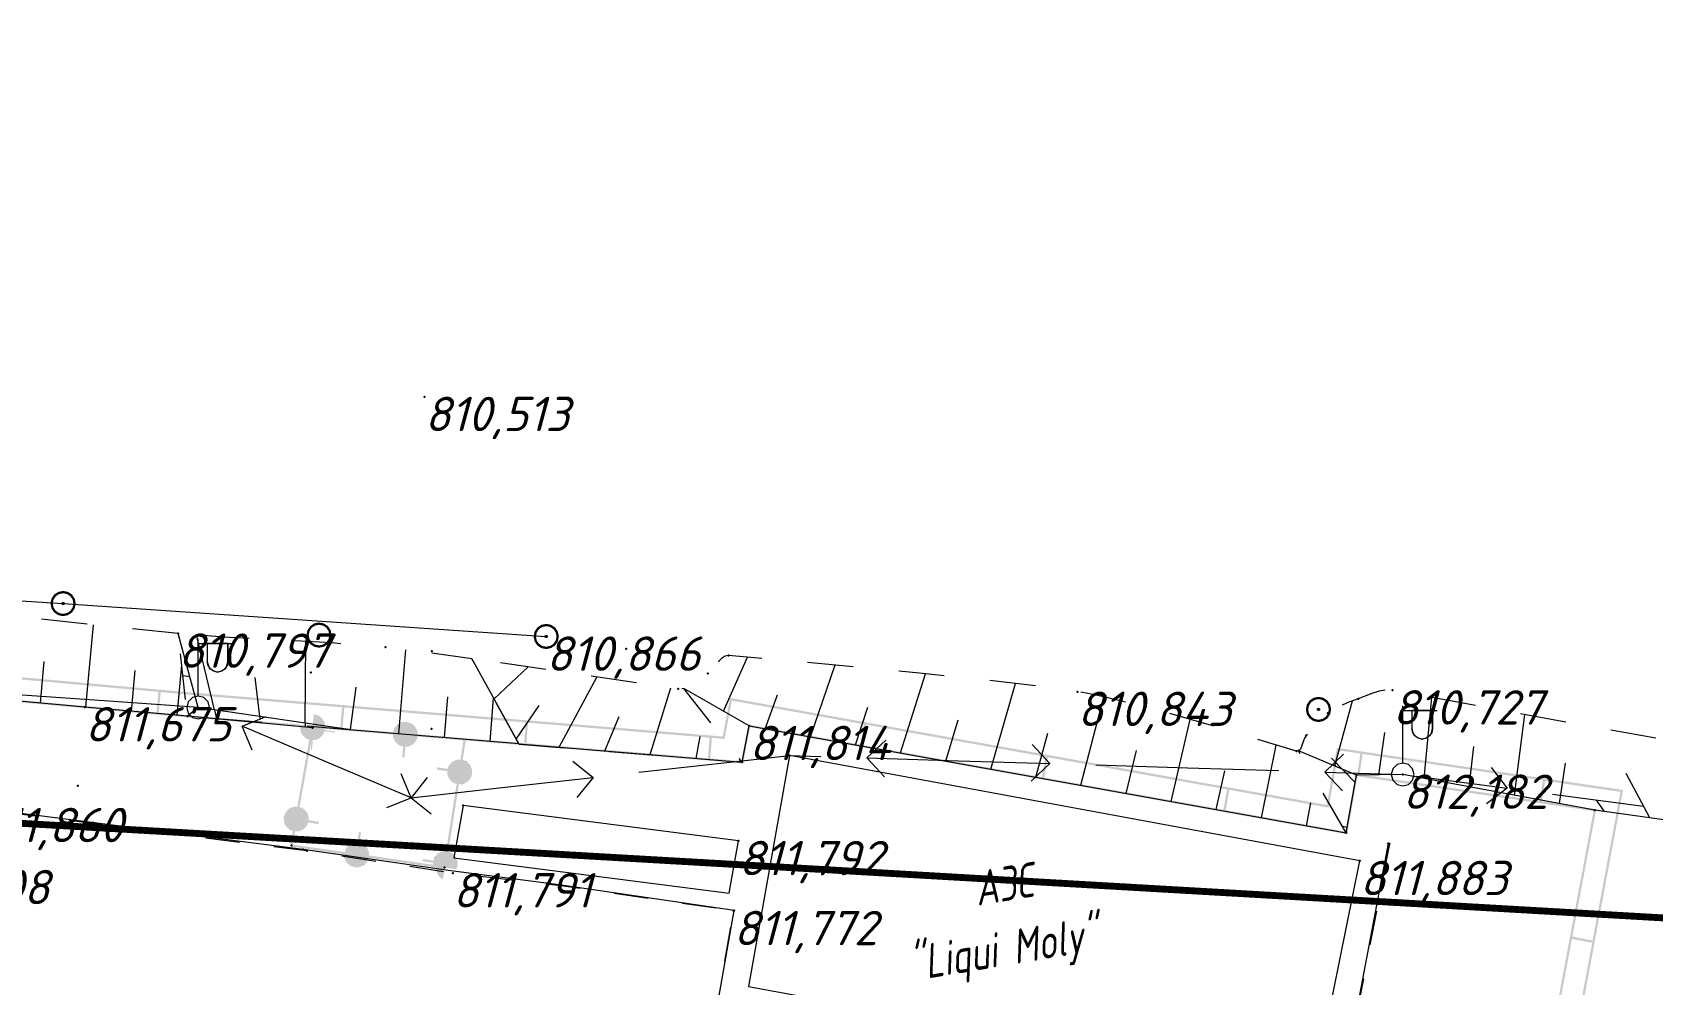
# Model space of a CAD drawing. Header units: metres. Extents: x 629572 to 645168, y 4785785 to 4790166.
# Drawn here: x 635541.3 to 635612, y 4788121.6 to 4788163.2 of the extents above; entities that cross this region are included whole.
import ezdxf

# ---------------------------------------------------------------- set-up
doc = ezdxf.new("R2010")
doc.units = ezdxf.units.M
for name, pattern in [('Сплошная', [0]), ('Сплошная_0_50', [0]), ('Штриховая 1.5-1.5', [3, 1.5, -1.5]), ('Штриховая 2', [4, 2, -2])]:
    doc.linetypes.add(name, pattern=pattern)
doc.layers.get('0').update_dxf_attribs({"linetype": 'CONTINUOUS'})
for name, color, linetype in [('Здания и строения', 7, 'CONTINUOUS'), ('красная линия', 7, 'CONTINUOUS'), ('Нурсултан', 7, 'CONTINUOUS'), ('Ограды каменные и жб (H более 1м) - по краю', 7, 'CONTINUOUS'), ('Ограды металлические (H более 1м) на металлических круглых столбах с шагом', 7, 'CONTINUOUS'), ('Проезжие части улиц и тротуаров (без бортового камня)', 7, 'CONTINUOUS'), ('Столбы железобетонные', 7, 'CONTINUOUS'), ('Тротуары и пешеходные дорожки (бордюр)', 7, 'CONTINUOUS'), ('Фонарь электр._ на мет.столб', 7, 'CONTINUOUS')]:
    doc.layers.add(name, color=color, linetype=linetype)
doc.layers.add('ЛЭП в.напряж.', color=10, linetype='SIL_KAB_VYSVOLT', lineweight=13)
doc.layers.add('ЛЭП н.напряж. подзем.', color=10, linetype='SIL_KAB_NIZVOLT', lineweight=13)
doc.styles.add('ISOCPEUR', font='isocpeui.ttf')
doc.styles.get("Standard").update_dxf_attribs({"font": 'isocpeui.ttf'})
doc.linetypes.add('SIL_KAB_NIZVOLT', pattern='A,1,["<",Standard,S=1.6,R=0,X=-1,Y=-0.8],6,0,1,[">",Standard,S=1.6,R=0,X=-0.8,Y=-0.8],-2,8,-2', length=20)
doc.linetypes.add('SIL_KAB_VYSVOLT', pattern='A,1.5,["<<",Standard,S=1.6,R=0,X=-1.5,Y=-0.8],5,0,1.5,[">>",Standard,S=1.6,R=0,X=-2.14,Y=-0.8],-2,8,-2', length=20)

# ---------------------------------------------------------------- blocks, each defined once
blk = doc.blocks.new('34 - 110.1.1 фонарь на  метал.столб')
at = {"color": 7, "linetype": 'Continuous', "lineweight": 0, "flags": 128}
for points in [[(0, 0.5), (0, 3)], [(0, 2.8), (1.5, 2.8)], [(0.4, 2.8), (0.4, 2)], [(1.3, 2.8), (1.3, 2)], [(1.3, 2), (1.266, 1.828), (1.168, 1.682), (1.022, 1.584), (0.85, 1.55), (0.678, 1.584), (0.532, 1.682), (0.434, 1.828), (0.4, 2)]]:
    blk.add_lwpolyline(points, dxfattribs=at)
at = {"color": 7, "linetype": 'Continuous', "lineweight": 0, "true_color": 0xffffff, "flags": 128}
blk.add_lwpolyline([(1.3, 2.8), (0.4, 2.8), (0.4, 2), (0.46, 1.775), (0.625, 1.61), (0.85, 1.55), (1.075, 1.61), (1.24, 1.775), (1.3, 2), (1.3, 2.8)], close=True, dxfattribs=at)
at = {"color": 7, "linetype": 'Continuous', "lineweight": 0, "flags": 128}
blk.add_lwpolyline([(0, 0.5), (-0.25, 0.433), (-0.433, 0.25), (-0.5, 0), (-0.433, -0.25), (-0.25, -0.433), (0, -0.5), (0.25, -0.433), (0.433, -0.25), (0.5, 0), (0.433, 0.25), (0.25, 0.433), (0, 0.5)], close=True, dxfattribs=at)
at = {"color": 7, "style": 'ISOCPEUR', "flags": 1}
for tag in ['X', 'Отметка', 'Имя объекта CREDO-III', 'Код объекта CREDO-III', 'Y']:
    blk.add_attdef(tag, (0, 0), '', height=2.5, dxfattribs=at)
blk = doc.blocks.new('26 - 108.1.1 опоры  жб d-1.0')
blk.add_hatch(color=7).paths.add_polyline_path([(0, 0.05), (-0.05, 0), (0, -0.05), (0.05, 0)])
at = {"color": 7, "linetype": 'Continuous', "lineweight": 0, "const_width": 0.1, "flags": 128}
blk.add_lwpolyline([(0, 0.5), (0.191, 0.462), (0.354, 0.354), (0.462, 0.191), (0.5, 0), (0.462, -0.191), (0.354, -0.354), (0.191, -0.462), (0, -0.5), (-0.191, -0.462), (-0.354, -0.354), (-0.462, -0.191), (-0.5, 0), (-0.462, 0.191), (-0.354, 0.354), (-0.191, 0.462), (0, 0.5)], close=True, dxfattribs=at)
at = {"color": 7, "linetype": 'Continuous', "lineweight": 0, "true_color": 0xffffff, "flags": 128}
blk.add_lwpolyline([(0, 0.5), (-0.25, 0.433), (-0.433, 0.25), (-0.5, 0), (-0.433, -0.25), (-0.25, -0.433), (0, -0.5), (0.25, -0.433), (0.433, -0.25), (0.5, 0), (0.433, 0.25), (0.25, 0.433), (0, 0.5)], close=True, dxfattribs=at)
at = {"color": 7, "linetype": 'Continuous', "lineweight": 0, "flags": 128}
for points in [[(0, 0.05), (-0.05, 0), (0, -0.05), (0.05, 0), (0, 0.05)], [(0, 0.05), (0.043, 0.025), (0.043, -0.025), (0, -0.05), (-0.043, -0.025), (-0.043, 0.025), (0, 0.05)]]:
    blk.add_lwpolyline(points, close=True, dxfattribs=at)
at = {"color": 7, "style": 'ISOCPEUR', "flags": 1}
for tag in ['X', 'Высота', 'Отметка(высота) верхнего провода', 'Отметка(высота) нижнего провода', 'Отметка', 'Имя объекта CREDO-III', 'Код объекта CREDO-III', 'Номер', 'Y']:
    blk.add_attdef(tag, (0, 0), '', height=2.5, dxfattribs=at)

msp = doc.modelspace()

# ---------------------------------------------------------------- hatches: boundary and pattern name
at = {"layer": 'Ограды каменные и жб (H более 1м) - по краю'}
for points in [[(635540.852, 4788133.89), (635543.697, 4788133.634), (635546.713, 4788133.362), (635546.763, 4788133.358), (635546.768, 4788133.408), (635546.718, 4788133.412), (635546.768, 4788133.408), (635546.857, 4788134.404), (635546.862, 4788134.454), (635546.812, 4788134.458), (635543.795, 4788134.729), (635540.951, 4788134.985), (635538.844, 4788135.175), (635538.835, 4788135.075), (635540.942, 4788134.886), (635543.786, 4788134.63), (635546.753, 4788134.363), (635546.672, 4788133.466), (635543.705, 4788133.733), (635540.861, 4788133.989), (635538.754, 4788134.179), (635538.745, 4788134.079)], [(635548.879, 4788133.274), (635548.025, 4788133.345), (635548.025, 4788133.343), (635548.025, 4788133.345), (635548.025, 4788133.345), (635546.772, 4788133.458), (635546.763, 4788133.358), (635548.017, 4788133.245), (635548.017, 4788133.245), (635548.017, 4788133.245), (635548.871, 4788133.174), (635551.717, 4788132.939), (635554.735, 4788132.689), (635554.785, 4788132.685), (635554.789, 4788132.735), (635554.74, 4788132.739), (635554.789, 4788132.735), (635554.872, 4788133.731), (635554.822, 4788133.735), (635554.872, 4788133.731), (635554.876, 4788133.781), (635554.826, 4788133.785), (635551.808, 4788134.035), (635548.961, 4788134.271), (635548.111, 4788134.341), (635548.108, 4788134.301), (635548.108, 4788134.301), (635548.103, 4788134.241), (635548.953, 4788134.171), (635551.799, 4788133.935), (635554.768, 4788133.69), (635554.694, 4788132.793), (635551.725, 4788133.038)], [(635548.108, 4788134.301), (635548.111, 4788134.341), (635548.111, 4788134.341), (635546.862, 4788134.454), (635546.853, 4788134.354), (635548.103, 4788134.241)], [(635556.893, 4788132.51), (635559.739, 4788132.275), (635562.758, 4788132.025), (635562.808, 4788132.02), (635562.812, 4788132.07), (635562.894, 4788133.067), (635562.845, 4788133.071), (635562.894, 4788133.067), (635562.899, 4788133.117), (635562.849, 4788133.121), (635559.83, 4788133.371), (635556.984, 4788133.606), (635554.876, 4788133.781), (635554.868, 4788133.681), (635556.976, 4788133.507), (635559.822, 4788133.271), (635562.791, 4788133.025), (635562.716, 4788132.128), (635559.748, 4788132.374), (635556.901, 4788132.61), (635554.794, 4788132.784), (635554.785, 4788132.685)], [(635574.465, 4788132.587), (635572.55, 4788132.93), (635572.501, 4788132.939), (635572.492, 4788132.89), (635572.32, 4788131.996), (635572.194, 4788131.344), (635570.839, 4788131.456), (635570.83, 4788131.356), (635572.231, 4788131.24), (635572.276, 4788131.236), (635572.284, 4788131.281), (635572.418, 4788131.978), (635572.581, 4788132.823), (635574.447, 4788132.488), (635577.429, 4788131.953), (635577.478, 4788131.945), (635577.487, 4788131.994), (635577.663, 4788132.978), (635577.672, 4788133.027), (635577.623, 4788133.036), (635574.641, 4788133.571), (635572.726, 4788133.915), (635571.706, 4788134.098), (635571.51, 4788133.079), (635571.382, 4788132.414), (635570.921, 4788132.452), (635570.913, 4788132.353), (635571.463, 4788132.307), (635571.443, 4788132.334), (635571.438, 4788132.34), (635571.449, 4788132.326), (635571.459, 4788132.313), (635571.463, 4788132.307), (635571.608, 4788133.06), (635571.785, 4788133.982), (635572.709, 4788133.816), (635574.624, 4788133.473), (635577.556, 4788132.946), (635577.397, 4788132.061)], [(635564.916, 4788131.846), (635567.762, 4788131.61), (635570.781, 4788131.36), (635570.83, 4788131.356), (635570.835, 4788131.406), (635570.917, 4788132.403), (635570.921, 4788132.452), (635570.871, 4788132.457), (635570.867, 4788132.407), (635570.871, 4788132.457), (635567.853, 4788132.706), (635565.006, 4788132.942), (635562.899, 4788133.117), (635562.89, 4788133.017), (635564.998, 4788132.842), (635567.844, 4788132.607), (635570.813, 4788132.361), (635570.739, 4788131.464), (635567.77, 4788131.71), (635564.924, 4788131.946), (635562.816, 4788132.12), (635562.808, 4788132.02)], [(635579.56, 4788131.571), (635582.371, 4788131.067), (635585.352, 4788130.532), (635585.401, 4788130.523), (635585.41, 4788130.572), (635585.587, 4788131.557), (635585.596, 4788131.606), (635585.546, 4788131.615), (635582.565, 4788132.149), (635579.754, 4788132.654), (635577.672, 4788133.027), (635577.654, 4788132.929), (635579.736, 4788132.555), (635582.547, 4788132.051), (635585.479, 4788131.525), (635585.32, 4788130.639), (635582.388, 4788131.165), (635579.577, 4788131.669), (635577.495, 4788132.043), (635577.478, 4788131.945)], [(635587.483, 4788130.15), (635590.294, 4788129.645), (635593.276, 4788129.11), (635593.325, 4788129.101), (635593.334, 4788129.151), (635593.51, 4788130.135), (635593.519, 4788130.184), (635593.47, 4788130.193), (635590.488, 4788130.728), (635587.677, 4788131.232), (635585.596, 4788131.606), (635585.578, 4788131.507), (635587.66, 4788131.134), (635590.471, 4788130.629), (635593.403, 4788130.103), (635593.244, 4788129.218), (635590.312, 4788129.744), (635587.501, 4788130.248), (635585.419, 4788130.621), (635585.401, 4788130.523)], [(635599.089, 4788130.779), (635599.062, 4788130.782), (635599.014, 4788130.79), (635599.006, 4788130.742), (635598.565, 4788128.263), (635598.235, 4788128.322), (635595.424, 4788128.826), (635593.342, 4788129.2), (635593.325, 4788129.101), (635595.407, 4788128.728), (635598.218, 4788128.224), (635598.596, 4788128.156), (635598.645, 4788128.147), (635598.654, 4788128.196), (635599.096, 4788130.676), (635599.124, 4788130.672), (635599.173, 4788130.665), (635599.18, 4788130.715), (635599.326, 4788131.704), (635599.277, 4788131.711), (635599.326, 4788131.704), (635599.333, 4788131.753), (635599.284, 4788131.761), (635599.208, 4788131.772), (635598.2, 4788131.92), (635598.021, 4788130.917), (635597.756, 4788129.424), (635595.601, 4788129.811), (635593.519, 4788130.184), (635593.501, 4788130.086), (635595.583, 4788129.712), (635597.836, 4788129.308), (635597.818, 4788129.335), (635597.83, 4788129.317), (635597.836, 4788129.308), (635598.12, 4788130.899), (635598.281, 4788131.807), (635599.193, 4788131.673), (635599.22, 4788131.669)], [(635601.266, 4788130.357), (635604.091, 4788129.94), (635607.088, 4788129.499), (635607.137, 4788129.491), (635607.144, 4788129.541), (635607.29, 4788130.53), (635607.297, 4788130.58), (635607.248, 4788130.587), (635607.241, 4788130.538), (635607.248, 4788130.587), (635604.251, 4788131.029), (635601.426, 4788131.445), (635599.333, 4788131.753), (635599.319, 4788131.654), (635601.411, 4788131.346), (635604.237, 4788130.93), (635607.184, 4788130.495), (635607.053, 4788129.605), (635604.106, 4788130.039), (635601.28, 4788130.456), (635599.188, 4788130.764), (635599.173, 4788130.665)], [(635609.022, 4788126.603), (635609.507, 4788129.191), (635609.517, 4788129.242), (635609.465, 4788129.249), (635609.244, 4788129.282), (635607.152, 4788129.59), (635607.137, 4788129.491), (635609.23, 4788129.183), (635609.399, 4788129.158), (635609.407, 4788129.163), (635609.408, 4788129.164), (635609.399, 4788129.158), (635608.924, 4788126.622), (635608.366, 4788123.645), (635608.416, 4788123.635), (635608.366, 4788123.645), (635608.357, 4788123.595), (635608.406, 4788123.586), (635609.389, 4788123.402), (635609.438, 4788123.393), (635609.448, 4788123.442), (635610.005, 4788126.419), (635610.49, 4788129.007), (635610.691, 4788130.08), (635609.611, 4788130.239), (635609.39, 4788130.271), (635607.297, 4788130.58), (635607.283, 4788130.481), (635609.375, 4788130.172), (635609.596, 4788130.14), (635610.574, 4788129.996), (635610.392, 4788129.025), (635609.907, 4788126.438), (635609.358, 4788123.51), (635608.474, 4788123.675)], [(635608.02, 4788119.099), (635607.631, 4788119.177), (635608.066, 4788121.498), (635608.455, 4788123.577), (635608.357, 4788123.595), (635607.968, 4788121.517), (635607.524, 4788119.147), (635607.515, 4788119.099), (635607.563, 4788119.089), (635608, 4788119.001), (635610.969, 4788118.405), (635610.979, 4788118.454), (635611.028, 4788118.444), (635611.225, 4788119.424), (635611.235, 4788119.473), (635611.186, 4788119.483), (635608.796, 4788119.963), (635609.049, 4788121.314), (635609.438, 4788123.393), (635609.34, 4788123.411), (635608.951, 4788121.332), (635608.679, 4788119.885), (635608.737, 4788119.924), (635608.742, 4788119.927), (635608.699, 4788119.898), (635608.679, 4788119.885), (635611.117, 4788119.395), (635610.94, 4788118.512)]]:
    msp.add_hatch(color=7, dxfattribs=at).paths.add_polyline_path(points)
at = {"layer": 'Ограды металлические (H более 1м) на металлических круглых столбах с шагом'}
for points in [[(635553.338, 4788132.275), (635552.817, 4788129.363), (635552.916, 4788129.345), (635553.437, 4788132.258), (635553.591, 4788132.261), (635553.601, 4788132.261), (635553.61, 4788132.265), (635553.59, 4788132.311), (635553.61, 4788132.265), (635553.789, 4788132.343), (635553.769, 4788132.389), (635553.782, 4788132.358), (635553.789, 4788132.343), (635553.798, 4788132.347), (635553.805, 4788132.354), (635553.94, 4788132.495), (635553.951, 4788132.511), (635554.007, 4788132.654), (635554.459, 4788132.574), (635554.467, 4788132.623), (635554.221, 4788132.667), (635554.025, 4788132.702), (635554.024, 4788132.702), (635553.985, 4788132.709), (635553.985, 4788132.709), (635553.975, 4788132.711), (635553.965, 4788132.713), (635553.93, 4788132.719), (635553.925, 4788132.72), (635553.016, 4788132.883), (635552.991, 4788132.887), (635552.942, 4788132.896), (635552.941, 4788132.896), (635552.941, 4788132.886), (635552.944, 4788132.711), (635552.945, 4788132.691), (635552.945, 4788132.681), (635552.949, 4788132.672), (635552.978, 4788132.685), (635552.995, 4788132.692), (635552.949, 4788132.672), (635553, 4788132.555), (635553.027, 4788132.493), (635553.073, 4788132.513), (635553.027, 4788132.493), (635553.038, 4788132.477), (635553.049, 4788132.489), (635553.073, 4788132.513), (635553.038, 4788132.477), (635553.071, 4788132.446), (635553.179, 4788132.342), (635553.195, 4788132.331), (635553.198, 4788132.338), (635553.213, 4788132.378), (635553.195, 4788132.331)], [(635553.445, 4788132.342), (635553.427, 4788132.123), (635553.404, 4788131.846), (635553.46, 4788131.841), (635553.497, 4788132.299), (635553.631, 4788132.314), (635553.65, 4788132.316), (635553.66, 4788132.317), (635553.669, 4788132.322), (635553.781, 4788132.384), (635553.84, 4788132.417), (635553.848, 4788132.421), (635553.855, 4788132.429), (635553.883, 4788132.465), (635553.976, 4788132.582), (635553.937, 4788132.613), (635553.976, 4788132.582), (635553.985, 4788132.599), (635554.039, 4788132.787), (635554.001, 4788132.798), (635554, 4788132.798), (635554.039, 4788132.787), (635554.041, 4788132.796), (635554.04, 4788132.806), (635554, 4788132.802), (635554.04, 4788132.806), (635554.018, 4788133), (635554.017, 4788133.01), (635554.012, 4788133.019), (635553.917, 4788133.189), (635553.913, 4788133.198), (635553.905, 4788133.204), (635553.85, 4788133.215), (635553.816, 4788133.222), (635553.905, 4788133.204), (635553.752, 4788133.326), (635553.721, 4788133.287), (635553.732, 4788133.3), (635553.752, 4788133.326), (635553.744, 4788133.332), (635553.735, 4788133.335), (635553.715, 4788133.331), (635553.67, 4788133.322), (635553.735, 4788133.335), (635553.547, 4788133.388), (635553.536, 4788133.35), (635553.547, 4788133.388), (635553.538, 4788133.391), (635553.532, 4788133.39), (635553.532, 4788133.39), (635553.53, 4788133.369), (635553.532, 4788133.35), (635553.53, 4788133.369), (635553.529, 4788133.35), (635553.529, 4788133.35), (635553.528, 4788133.339), (635553.525, 4788133.309), (635553.524, 4788133.293), (635553.524, 4788133.291), (635553.45, 4788132.396), (635553.449, 4788132.389), (635553.446, 4788132.348), (635553.446, 4788132.347), (635553.446, 4788132.347)], [(635556.994, 4788132.602), (635554.045, 4788132.846), (635554.037, 4788132.747), (635556.986, 4788132.502), (635557.004, 4788132.349), (635557.005, 4788132.34), (635557.009, 4788132.331), (635557.104, 4788132.16), (635557.148, 4788132.185), (635557.119, 4788132.168), (635557.104, 4788132.16), (635557.117, 4788132.145), (635557.269, 4788132.024), (635557.287, 4788132.015), (635557.435, 4788131.973), (635557.397, 4788131.515), (635557.497, 4788131.507), (635557.535, 4788131.964), (635557.668, 4788131.98), (635557.688, 4788131.982), (635557.698, 4788131.983), (635557.706, 4788131.988), (635557.691, 4788132.016), (635557.682, 4788132.032), (635557.706, 4788131.988), (635557.818, 4788132.05), (635557.877, 4788132.082), (635557.886, 4788132.087), (635557.892, 4788132.095), (635557.92, 4788132.13), (635558.013, 4788132.248), (635557.974, 4788132.279), (635558.013, 4788132.248), (635558.022, 4788132.265), (635558.015, 4788132.267), (635557.984, 4788132.276), (635558.022, 4788132.265), (635558.076, 4788132.453), (635558.039, 4788132.463), (635558.037, 4788132.464), (635558.076, 4788132.453), (635558.079, 4788132.462), (635558.077, 4788132.472), (635558.055, 4788132.666), (635558.054, 4788132.676), (635558.049, 4788132.685), (635557.955, 4788132.855), (635557.911, 4788132.831), (635557.94, 4788132.847), (635557.955, 4788132.855), (635557.942, 4788132.87), (635557.887, 4788132.881), (635557.854, 4788132.888), (635557.942, 4788132.87), (635557.789, 4788132.991), (635557.758, 4788132.952), (635557.769, 4788132.966), (635557.789, 4788132.991), (635557.782, 4788132.998), (635557.772, 4788133), (635557.752, 4788132.996), (635557.696, 4788132.985), (635557.772, 4788133), (635557.584, 4788133.054), (635557.575, 4788133.057), (635557.565, 4788133.056), (635557.391, 4788133.036), (635557.371, 4788133.034), (635557.377, 4788132.984), (635557.371, 4788133.034), (635557.361, 4788133.032), (635557.353, 4788133.028), (635557.24, 4788132.965), (635557.182, 4788132.933), (635557.167, 4788132.92), (635557.18, 4788132.91), (635557.206, 4788132.889), (635557.167, 4788132.92), (635557.139, 4788132.885), (635557.046, 4788132.768), (635557.085, 4788132.736), (635557.046, 4788132.768), (635557.039, 4788132.76), (635557.037, 4788132.75), (635557.044, 4788132.748), (635557.074, 4788132.739), (635557.037, 4788132.75)], [(635558.083, 4788132.512), (635558.074, 4788132.412), (635560.07, 4788132.247), (635559.938, 4788131.409), (635559.784, 4788131.403), (635559.786, 4788131.373), (635559.785, 4788131.395), (635559.784, 4788131.403), (635559.765, 4788131.398), (635559.786, 4788131.353), (635559.765, 4788131.398), (635559.588, 4788131.316), (635559.579, 4788131.312), (635559.573, 4788131.305), (635559.609, 4788131.271), (635559.573, 4788131.305), (635559.558, 4788131.251), (635559.548, 4788131.218), (635559.573, 4788131.305), (635559.44, 4788131.161), (635559.433, 4788131.154), (635559.43, 4788131.145), (635559.477, 4788131.127), (635559.43, 4788131.145), (635559.432, 4788131.124), (635559.442, 4788131.043), (635559.43, 4788131.145), (635559.377, 4788131), (635558.924, 4788131.071), (635558.908, 4788130.972), (635559.361, 4788130.901), (635559.367, 4788130.767), (635559.368, 4788130.747), (635559.418, 4788130.749), (635559.368, 4788130.747), (635559.368, 4788130.737), (635559.372, 4788130.728), (635559.426, 4788130.612), (635559.454, 4788130.551), (635559.465, 4788130.535), (635559.477, 4788130.548), (635559.499, 4788130.572), (635559.465, 4788130.535), (635559.499, 4788130.505), (635559.609, 4788130.403), (635559.625, 4788130.393), (635559.628, 4788130.4), (635559.638, 4788130.428), (635559.625, 4788130.393), (635559.809, 4788130.326), (635559.822, 4788130.362), (635559.822, 4788130.363), (635559.809, 4788130.326), (635559.818, 4788130.322), (635559.828, 4788130.323), (635559.826, 4788130.363), (635559.828, 4788130.323), (635559.915, 4788130.372), (635559.881, 4788130.353), (635559.828, 4788130.323), (635560.023, 4788130.33), (635560.021, 4788130.38), (635560.042, 4788130.335), (635560.085, 4788130.39), (635560.042, 4788130.335), (635560.219, 4788130.417), (635560.201, 4788130.456), (635560.212, 4788130.432), (635560.219, 4788130.417), (635560.228, 4788130.421), (635560.235, 4788130.428), (635560.198, 4788130.462), (635560.235, 4788130.428), (635560.25, 4788130.482), (635560.251, 4788130.486), (635560.235, 4788130.428), (635560.367, 4788130.572), (635560.374, 4788130.579), (635560.377, 4788130.588), (635560.375, 4788130.609), (635560.365, 4788130.69), (635560.377, 4788130.588), (635560.445, 4788130.771), (635560.448, 4788130.781), (635560.448, 4788130.791), (635560.408, 4788130.789), (635560.448, 4788130.791), (635560.44, 4788130.966), (635560.44, 4788130.986), (635560.439, 4788130.996), (635560.435, 4788131.005), (635560.406, 4788130.991), (635560.39, 4788130.984), (635560.435, 4788131.005), (635560.381, 4788131.121), (635560.353, 4788131.182), (635560.342, 4788131.198), (635560.33, 4788131.185), (635560.308, 4788131.161), (635560.342, 4788131.198), (635560.309, 4788131.228), (635560.198, 4788131.33), (635560.164, 4788131.293), (635560.182, 4788131.34), (635560.037, 4788131.393), (635560.177, 4788132.285), (635560.146, 4788132.29), (635560.128, 4788132.292), (635560.13, 4788132.311), (635560.132, 4788132.342)], [(635560.182, 4788131.34), (635560.179, 4788131.333), (635560.164, 4788131.293), (635560.198, 4788131.33), (635560.191, 4788131.337)], [(635559.407, 4788127.391), (635559.867, 4788130.314), (635559.768, 4788130.33), (635559.309, 4788127.407), (635559.155, 4788127.401), (635559.156, 4788127.371), (635559.155, 4788127.393), (635559.155, 4788127.401), (635559.136, 4788127.396), (635559.157, 4788127.351), (635559.136, 4788127.396), (635558.959, 4788127.314), (635558.943, 4788127.303), (635558.928, 4788127.249), (635558.919, 4788127.216), (635558.943, 4788127.303), (635558.81, 4788127.159), (635558.847, 4788127.126), (635558.8, 4788127.143), (635558.747, 4788126.998), (635558.294, 4788127.07), (635558.278, 4788126.971), (635558.732, 4788126.899), (635558.737, 4788126.774), (635558.789, 4788126.766), (635558.799, 4788126.765), (635558.852, 4788126.756), (635558.874, 4788126.753), (635558.873, 4788126.748), (635558.873, 4788126.738), (635558.884, 4788126.543), (635558.884, 4788126.533), (635558.888, 4788126.524), (635558.973, 4788126.348), (635559.018, 4788126.37), (635558.988, 4788126.355), (635558.973, 4788126.348), (635558.984, 4788126.332), (635559.13, 4788126.202), (635559.159, 4788126.235), (635559.151, 4788126.226), (635559.13, 4788126.202), (635559.146, 4788126.192), (635559.163, 4788126.239), (635559.146, 4788126.192), (635559.174, 4788126.183), (635559.176, 4788126.196), (635559.187, 4788126.276), (635559.187, 4788126.279), (635559.188, 4788126.28), (635559.188, 4788126.284), (635559.188, 4788126.284), (635559.226, 4788126.551), (635559.247, 4788126.694), (635559.39, 4788126.671), (635559.656, 4788126.63), (635559.661, 4788126.629), (635559.666, 4788126.628), (635559.685, 4788126.625), (635559.699, 4788126.623), (635559.701, 4788126.622), (635559.744, 4788126.616), (635559.735, 4788126.688), (635559.744, 4788126.616), (635559.757, 4788126.614), (635559.815, 4788126.77), (635559.818, 4788126.779), (635559.818, 4788126.789), (635559.778, 4788126.787), (635559.818, 4788126.789), (635559.811, 4788126.964), (635559.81, 4788126.984), (635559.81, 4788126.994), (635559.805, 4788127.003), (635559.776, 4788126.989), (635559.76, 4788126.982), (635559.805, 4788127.003), (635559.752, 4788127.119), (635559.724, 4788127.18), (635559.712, 4788127.196), (635559.701, 4788127.184), (635559.678, 4788127.159), (635559.712, 4788127.196), (635559.679, 4788127.226), (635559.569, 4788127.328), (635559.561, 4788127.335), (635559.552, 4788127.338)], [(635560.023, 4788130.338), (635560.023, 4788130.33), (635560.042, 4788130.335), (635560.021, 4788130.38)], [(635554.87, 4788127.373), (635552.62, 4788127.696), (635552.723, 4788128.27), (635552.877, 4788128.273), (635552.876, 4788128.323), (635552.877, 4788128.28), (635552.877, 4788128.273), (635552.896, 4788128.277), (635553.075, 4788128.355), (635553.065, 4788128.377), (635553.068, 4788128.37), (635553.075, 4788128.355), (635553.091, 4788128.366), (635553.226, 4788128.507), (635553.237, 4788128.523), (635553.293, 4788128.667), (635553.745, 4788128.586), (635553.762, 4788128.684), (635553.311, 4788128.765), (635553.308, 4788128.899), (635553.308, 4788128.919), (635553.307, 4788128.929), (635553.303, 4788128.938), (635553.252, 4788129.056), (635553.225, 4788129.117), (635553.214, 4788129.133), (635553.203, 4788129.121), (635553.179, 4788129.097), (635553.214, 4788129.133), (635553.182, 4788129.164), (635553.074, 4788129.268), (635553.057, 4788129.279), (635552.876, 4788129.35), (635552.861, 4788129.314), (635552.861, 4788129.313), (635552.876, 4788129.35), (635552.866, 4788129.354), (635552.856, 4788129.354), (635552.661, 4788129.35), (635552.642, 4788129.346), (635552.463, 4788129.268), (635552.473, 4788129.245), (635552.47, 4788129.252), (635552.463, 4788129.268), (635552.447, 4788129.256), (635552.483, 4788129.222), (635552.447, 4788129.256), (635552.312, 4788129.116), (635552.302, 4788129.099), (635552.23, 4788128.918), (635552.227, 4788128.908), (635552.227, 4788128.898), (635552.23, 4788128.723), (635552.231, 4788128.703), (635552.231, 4788128.693), (635552.235, 4788128.684), (635552.286, 4788128.567), (635552.313, 4788128.506), (635552.324, 4788128.49), (635552.336, 4788128.502), (635552.359, 4788128.526), (635552.324, 4788128.49), (635552.357, 4788128.458), (635552.465, 4788128.354), (635552.481, 4788128.344), (635552.625, 4788128.288), (635552.513, 4788127.663), (635552.535, 4788127.659), (635552.562, 4788127.654), (635552.558, 4788127.627), (635552.555, 4788127.604), (635554.856, 4788127.274)], [(635555.937, 4788127.119), (635558.865, 4788126.698), (635558.88, 4788126.797), (635555.951, 4788127.218), (635555.943, 4788127.372), (635555.942, 4788127.382), (635555.938, 4788127.391), (635555.854, 4788127.567), (635555.808, 4788127.545), (635555.839, 4788127.559), (635555.854, 4788127.567), (635555.842, 4788127.582), (635555.697, 4788127.713), (635555.68, 4788127.723), (635555.663, 4788127.675), (635555.68, 4788127.723), (635555.535, 4788127.774), (635555.6, 4788128.228), (635555.501, 4788128.242), (635555.435, 4788127.788), (635555.302, 4788127.781), (635555.282, 4788127.78), (635555.272, 4788127.779), (635555.263, 4788127.775), (635555.147, 4788127.72), (635555.087, 4788127.691), (635555.078, 4788127.686), (635555.071, 4788127.679), (635555.041, 4788127.645), (635554.941, 4788127.534), (635554.931, 4788127.517), (635554.938, 4788127.514), (635554.955, 4788127.509), (635554.931, 4788127.517), (635554.866, 4788127.333), (635554.903, 4788127.32), (635554.904, 4788127.32), (635554.866, 4788127.333), (635554.863, 4788127.324), (635554.863, 4788127.314), (635554.914, 4788127.227), (635554.894, 4788127.261), (635554.863, 4788127.314), (635554.874, 4788127.119), (635554.924, 4788127.122), (635554.879, 4788127.1), (635554.934, 4788127.058), (635554.879, 4788127.1), (635554.963, 4788126.924), (635554.983, 4788126.934), (635554.978, 4788126.931), (635554.963, 4788126.924), (635554.974, 4788126.908), (635555.029, 4788126.894), (635555.062, 4788126.885), (635554.974, 4788126.908), (635555.12, 4788126.778), (635555.127, 4788126.771), (635555.136, 4788126.768), (635555.32, 4788126.703), (635555.33, 4788126.7), (635555.34, 4788126.7), (635555.515, 4788126.71), (635555.535, 4788126.711), (635555.532, 4788126.761), (635555.535, 4788126.711), (635555.553, 4788126.716), (635555.669, 4788126.771), (635555.729, 4788126.8), (635555.708, 4788126.845), (635555.745, 4788126.812), (635555.775, 4788126.845), (635555.875, 4788126.957), (635555.882, 4788126.964), (635555.885, 4788126.974), (635555.878, 4788126.976), (635555.838, 4788126.99), (635555.885, 4788126.974)], [(635554.881, 4788127.119), (635554.874, 4788127.119), (635554.879, 4788127.1), (635554.924, 4788127.122)], [(635555.733, 4788126.823), (635555.708, 4788126.845), (635555.729, 4788126.8), (635555.745, 4788126.812)], [(635558.81, 4788127.159), (635558.804, 4788127.152), (635558.8, 4788127.143), (635558.847, 4788127.126), (635558.834, 4788127.137)]]:
    msp.add_hatch(color=7, dxfattribs=at).paths.add_polyline_path(points)

# ---------------------------------------------------------------- linework, layer by layer
at = {"layer": 'Здания и строения', "color": 8, "linetype": 'Сплошная', "lineweight": 0, "flags": 128}
for points in [[(635574.298, 4788131.589), (635572.512, 4788121.494), (635597.168, 4788116.978), (635599.193, 4788126.985), (635574.298, 4788131.589)], [(635571.672, 4788125.569), (635572.077, 4788127.856), (635560.049, 4788129.403), (635559.644, 4788127.116), (635571.672, 4788125.569)]]:
    msp.add_lwpolyline(points, close=True, dxfattribs=at)
at = {"layer": 'красная линия', "color": 1, "linetype": 'Сплошная_0_50', "lineweight": 0, "true_color": 0xff0000, "const_width": 0.3, "elevation": 794.579, "flags": 128}
msp.add_lwpolyline([(638818.848, 4788579.098), (638434.543, 4788398.115), (637986.142, 4788195.6), (637994.638, 4788176.414), (637942.139, 4788165.191), (637935.75, 4788162.9), (637919.94, 4788203.086), (637884.756, 4788191.01), (637897.946, 4788150.802), (637875.631, 4788142.106), (637761.545, 4788134.606), (637700.256, 4788129.196), (637638.253, 4788120.005), (637581.946, 4788110.591), (637565.739, 4788106.898), (637558.254, 4788104.091), (637363.245, 4788069.304), (637293.147, 4788066.19), (637239.74, 4788053.996), (637240.261, 4788022.608), (637232.946, 4788021.41), (637162.138, 4788007.601), (637160.654, 4788026.311), (636775.64, 4787974.712), (636766.433, 4787974.403), (636737.136, 4787937.815), (636720.149, 4787935.806), (636516.153, 4787941.092), (636490.258, 4787949.803), (636394.84, 4787957.088), (636354.049, 4787969.885), (636316.148, 4787980.518), (636315.357, 4787987.294), (636135.738, 4788019.2), (636122.937, 4788021.29), (636105.848, 4788067.289), (636010.538, 4788080.603), (635985.153, 4788054.809), (635975.448, 4788047.792), (635905.965, 4788055.726), (635883.655, 4788057.997), (635666.752, 4788098.184), (635673.048, 4788121.002), (635509.85, 4788130.405), (635401.641, 4788148.595)], dxfattribs=at)
at = {"layer": 'ЛЭП в.напряж.', "lineweight": 13}
msp.add_lwpolyline([(635274.927, 4788208.572), (635299.907, 4788169.042), (635347.077, 4788159.604), (635391.907, 4788147.552), (635417.54, 4788149.657), (635451.604, 4788144.271), (635495.099, 4788141.221), (635542.592, 4788138.219), (635563.682, 4788136.782)], dxfattribs=at)
at = {"layer": 'ЛЭП н.напряж. подзем.', "color": 10, "linetype": 'Continuous', "lineweight": 13}
for p, q in [((635544.591, 4788133.954), (635540.601, 4788134.235)), ((635548.498, 4788133.678), (635544.591, 4788133.954)), ((635550.415, 4788132.862), (635551.464, 4788133.286)), ((635550.839, 4788131.813), (635550.415, 4788132.862)), ((635554.098, 4788131.3), (635550.415, 4788132.862)), ((635578.5, 4788132.258), (635577.675, 4788131.484)), ((635571.693, 4788131.297), (635574.308, 4788131.59)), ((635574.288, 4788131.589), (635575.676, 4788131.546)), ((635577.675, 4788131.484), (635578.45, 4788130.659)), ((635577.675, 4788131.484), (635581.673, 4788131.359)), ((635584.897, 4788132.059), (635585.671, 4788131.235)), ((635598.49, 4788131.636), (635597.666, 4788130.861)), ((635557.78, 4788129.739), (635554.098, 4788131.3)), ((635557.78, 4788129.739), (635557.356, 4788130.787)), ((635564.846, 4788131.335), (635565.73, 4788130.629)), ((635567.718, 4788130.852), (635571.693, 4788131.297)), ((635581.673, 4788131.359), (635585.671, 4788131.235)), ((635585.671, 4788131.235), (635584.847, 4788130.46)), ((635587.67, 4788131.172), (635591.668, 4788131.048)), ((635591.668, 4788131.048), (635595.666, 4788130.923)), ((635597.666, 4788130.861), (635598.44, 4788130.037)), ((635597.666, 4788130.861), (635601.08, 4788130.755)), ((635604.936, 4788131.054), (635605.625, 4788130.157)), ((635558.486, 4788130.623), (635557.78, 4788129.739)), ((635557.78, 4788129.739), (635561.755, 4788130.184)), ((635561.755, 4788130.184), (635565.73, 4788130.629)), ((635565.73, 4788130.629), (635565.024, 4788129.745)), ((635601.659, 4788130.678), (635605.625, 4788130.157)), ((635605.625, 4788130.157), (635604.727, 4788129.468)), ((635556.731, 4788129.314), (635557.78, 4788129.739)), ((635557.78, 4788129.739), (635558.664, 4788129.033)), ((635607.608, 4788129.897), (635611.574, 4788129.376))]:
    msp.add_line(p, q, dxfattribs=at)
at = {"layer": 'Нурсултан', "color": 251, "linetype": 'Штриховая 2', "lineweight": 0, "flags": 128}
for points in [[(635547.618, 4788136.913), (635544.133, 4788137.265), (635538.097, 4788137.929), (635536.051, 4788138.155)], [(635555.251, 4788132.696), (635553.538, 4788132.838), (635548.021, 4788133.295), (635547.618, 4788136.913), (635549.606, 4788136.768), (635551.062, 4788136.688), (635554.324, 4788136.511), (635555.557, 4788136.417), (635556.669, 4788136.308)], [(635562.482, 4788132.098), (635560.438, 4788135.808), (635558.186, 4788136.119), (635556.669, 4788136.308)], [(635562.482, 4788132.098), (635562.495, 4788132.074), (635572.235, 4788131.29), (635569.689, 4788134.513), (635569.565, 4788134.491), (635569.446, 4788134.49), (635565.267, 4788135.101), (635560.438, 4788135.808)], [(635598.605, 4788128.205), (635596.524, 4788131.782), (635596.429, 4788131.769), (635593.036, 4788132.805), (635590.614, 4788133.497), (635588.507, 4788134.034), (635587.629, 4788134.228), (635586.87, 4788134.371), (635585.331, 4788134.591), (635583.024, 4788134.862), (635579.977, 4788135.181), (635576.325, 4788135.534), (635571.643, 4788135.948), (635571.487, 4788135.922), (635571.335, 4788135.826), (635571.206, 4788135.691), (635570.909, 4788135.316), (635570.74, 4788135.165), (635570.227, 4788134.784), (635569.959, 4788134.619), (635569.689, 4788134.513)], [(635623.862, 4788085.973), (635622.171, 4788086.897), (635625.45, 4788089.681), (635625.607, 4788092.273), (635625.771, 4788094.166), (635626.303, 4788099.166), (635626.795, 4788103.587), (635627.232, 4788107.289), (635627.605, 4788110.206), (635627.946, 4788112.597), (635628.42, 4788115.705), (635629.313, 4788121.316), (635630.208, 4788126.926), (635630.22, 4788127.177), (635630.205, 4788127.441), (635630.162, 4788127.713), (635630.093, 4788127.987), (635629.999, 4788128.257), (635629.883, 4788128.515), (635629.748, 4788128.755), (635629.597, 4788128.968), (635629.419, 4788129.169), (635629.202, 4788129.372), (635628.955, 4788129.569), (635628.686, 4788129.754), (635628.407, 4788129.917), (635628.125, 4788130.057), (635627.847, 4788130.168), (635627.58, 4788130.249), (635627.114, 4788130.335), (635626.316, 4788130.441), (635621.507, 4788130.986), (635616.487, 4788131.648), (635614.736, 4788131.9), (635613.248, 4788132.134), (635610.001, 4788132.71), (635600.63, 4788134.436), (635600.355, 4788134.443), (635600.045, 4788134.391), (635599.723, 4788134.293), (635599.121, 4788134.066), (635598.713, 4788133.912), (635598.363, 4788133.759), (635598.061, 4788133.602), (635597.807, 4788133.44), (635597.608, 4788133.279), (635597.384, 4788133.063), (635596.851, 4788132.452), (635596.774, 4788132.316), (635596.657, 4788131.98), (635596.602, 4788131.862), (635596.524, 4788131.782)]]:
    msp.add_lwpolyline(points, dxfattribs=at)
at = {"layer": 'Нурсултан', "color": 251, "linetype": 'Continuous', "lineweight": 0, "flags": 128}
for points in [[(635543.591, 4788133.693), (635543.915, 4788137.289)], [(635549.195, 4788133.576), (635548.418, 4788136.854)], [(635553.153, 4788133.001), (635553.182, 4788136.573)], [(635557.244, 4788132.531), (635557.548, 4788136.199)], [(635571.425, 4788133.519), (635572.463, 4788135.875)], [(635541.599, 4788133.873), (635541.763, 4788135.69)], [(635545.583, 4788133.514), (635545.744, 4788135.3)], [(635547.575, 4788133.335), (635547.772, 4788135.528)], [(635548.126, 4788135.026), (635547.825, 4788135.056)], [(635551.174, 4788133.289), (635550.975, 4788134.996)], [(635561.403, 4788134.056), (635562.894, 4788135.449)], [(635564.24, 4788131.952), (635565.898, 4788135.009)], [(635575.213, 4788132.402), (635576.292, 4788135.537)], [(635579.15, 4788131.695), (635580.242, 4788135.154)], [(635555.133, 4788132.714), (635555.386, 4788134.561)], [(635568.226, 4788131.622), (635569.127, 4788134.537)], [(635583.087, 4788130.989), (635584.163, 4788134.729)], [(635549.195, 4788133.576), (635549.286, 4788133.19)], [(635559.238, 4788132.366), (635559.385, 4788134.15)], [(635561.231, 4788132.201), (635561.387, 4788134.085)], [(635562.368, 4788132.304), (635563.367, 4788133.769)], [(635573.244, 4788132.755), (635573.774, 4788134.234)], [(635577.182, 4788132.048), (635577.725, 4788133.697)], [(635587.024, 4788130.283), (635588.026, 4788134.14)], [(635598.104, 4788131.127), (635598.879, 4788133.975)], [(635602.009, 4788130.581), (635602.345, 4788134.12)], [(635549.567, 4788133.155), (635549.567, 4788133.161)], [(635551.174, 4788133.289), (635551.189, 4788133.16)], [(635551.559, 4788132.974), (635551.555, 4788133.002)], [(635553.153, 4788133.001), (635553.152, 4788132.87)], [(635566.233, 4788131.787), (635566.867, 4788133.281)], [(635581.119, 4788131.342), (635581.662, 4788133.145)], [(635590.962, 4788129.576), (635591.794, 4788133.16)], [(635605.942, 4788129.852), (635606.402, 4788133.373)], [(635555.133, 4788132.714), (635555.132, 4788132.71)], [(635570.22, 4788131.457), (635570.406, 4788132.413)], [(635585.056, 4788130.636), (635585.582, 4788132.558)], [(635600.025, 4788130.744), (635600.287, 4788132.591)], [(635564.24, 4788131.952), (635564.239, 4788131.933)], [(635566.233, 4788131.787), (635566.233, 4788131.78)], [(635568.226, 4788131.622), (635568.226, 4788131.613)], [(635570.22, 4788131.457), (635570.219, 4788131.455)], [(635588.993, 4788129.929), (635589.454, 4788131.802)], [(635594.899, 4788128.87), (635595.548, 4788132.038)], [(635598.997, 4788130.405), (635597.962, 4788131.472)], [(635603.976, 4788130.216), (635604.174, 4788131.981)], [(635572.213, 4788131.292), (635572.215, 4788131.316)], [(635592.93, 4788129.223), (635593.3, 4788130.917)], [(635607.909, 4788129.487), (635608.17, 4788131.243)], [(635611.859, 4788128.862), (635610.823, 4788130.806)], [(635596.867, 4788128.517), (635597.06, 4788129.523)], [(635609.878, 4788129.141), (635609.528, 4788129.63)], [(635598.646, 4788128.436), (635598.44, 4788128.489)]]:
    msp.add_lwpolyline(points, dxfattribs=at)
at = {"layer": 'Нурсултан', "color": 251, "linetype": 'Сплошная', "lineweight": 0, "flags": 128}
for points in [[(635548.488, 4788133.679), (635547.618, 4788136.913)], [(635560.438, 4788135.808), (635562.482, 4788132.098), (635572.235, 4788131.29), (635572.541, 4788132.881), (635569.689, 4788134.513)], [(635553.538, 4788132.838), (635553.483, 4788132.799), (635548.021, 4788133.295), (635543.546, 4788133.697), (635537.465, 4788134.244), (635533.878, 4788134.567)], [(635555.251, 4788132.696), (635548.488, 4788133.679), (635548.021, 4788133.295)], [(635572.541, 4788132.881), (635598.605, 4788128.205), (635599.055, 4788130.733), (635596.524, 4788131.782)], [(635562.482, 4788132.098), (635555.251, 4788132.696)], [(635625.45, 4788089.681), (635622.646, 4788086.889), (635622.171, 4788086.897), (635622.829, 4788092.934), (635623.761, 4788102.678), (635623.289, 4788103.33), (635623.909, 4788104.231), (635623.57, 4788105.602), (635624.486, 4788109.487), (635625.166, 4788115.603), (635627.119, 4788126.717), (635609.458, 4788129.2), (635601.07, 4788130.755), (635599.055, 4788130.733)]]:
    msp.add_lwpolyline(points, dxfattribs=at)
at = {"layer": 'Нурсултан', "color": 7}
for p in [(635558.375, 4788147.246, 23.836), (635542.592, 4788138.219, 24.139), (635547.618, 4788136.913, 24.12), (635553.764, 4788136.843, 24.312), (635563.682, 4788136.782, 24.189), (635556.669, 4788136.308, 24.207), (635558.695, 4788136.146, 24.229), (635567.177, 4788136.248, 24.026), (635571.643, 4788135.948, 23.976), (635553.404, 4788135.204, 24.345), (635570.74, 4788135.165, 24.151), (635569.446, 4788134.49, 24.253), (635586.87, 4788134.371, 24.166), (635600.63, 4788134.436, 24.05), (635543.546, 4788133.697, 24.998), (635548.488, 4788133.679, 25.572), (635597.393, 4788133.596, 24.2), (635599.121, 4788134.066, 24.177), (635548.021, 4788133.295, 24.981), (635572.541, 4788132.881, 25.137), (635597.807, 4788133.44, 24.166), (635553.483, 4788132.799, 25.175), (635558.669, 4788132.744, -786.677), (635596.851, 4788132.452, 24.289), (635574.298, 4788131.589, 25.231), (635596.429, 4788131.769, 24.409), (635572.235, 4788131.29, 25.159), (635601.07, 4788130.755, 25.505), (635543.237, 4788130.264, 25.189), (635599.055, 4788130.733, 25.191), (635560.049, 4788129.403, -786.677), (635609.458, 4788129.2, 25.272), (635598.605, 4788128.205, 25.215), (635552.562, 4788127.654, 25.095), (635553.072, 4788127.486, 25.169), (635553.235, 4788127.417, 25.097), (635572.077, 4788127.856, 25.115), (635600.43, 4788127.738, 25.23), (635600.487, 4788127.733, 25.08), (635559.247, 4788126.694, -786.677), (635599.193, 4788126.985, 25.206), (635559.603, 4788126.451, 25.114), (635564.34, 4788125.891, 25.082), (635564.354, 4788125.926, 25.232), (635571.86, 4788124.803, 25.095), (635571.879, 4788124.816, 25.245)]:
    msp.add_point(p, dxfattribs=at)
at = {"layer": 'Проезжие части улиц и тротуаров (без бортового камня)', "linetype": 'Штриховая 1.5-1.5', "lineweight": 0, "flags": 128}
msp.add_lwpolyline([(635600.487, 4788127.733), (635598.147, 4788115.575), (635571.102, 4788120.514), (635571.86, 4788124.803), (635564.34, 4788125.891), (635559.603, 4788126.451), (635553.235, 4788127.417), (635538.868, 4788129.25), (635538.22, 4788128.838), (635537.344, 4788127.413), (635535.638, 4788126.59), (635529.061, 4788127.073), (635524.924, 4788124.966), (635524.125, 4788123.978), (635521.904, 4788121.678), (635496.311, 4788102.409), (635495.116, 4788101.492), (635492.668, 4788100.43), (635489.538, 4788099.998), (635488.364, 4788099.848)], dxfattribs=at)
at = {"layer": 'Тротуары и пешеходные дорожки (бордюр)', "color": 7, "linetype": 'Сплошная', "lineweight": 0, "flags": 128}
msp.add_lwpolyline([(635600.43, 4788127.738), (635598.138, 4788115.591), (635571.135, 4788120.529), (635571.879, 4788124.816), (635564.354, 4788125.926), (635559.517, 4788126.555), (635553.072, 4788127.486), (635538.815, 4788129.299), (635538.196, 4788128.883), (635537.293, 4788127.463), (635535.62, 4788126.632), (635529.053, 4788127.127), (635524.883, 4788125.018), (635524.107, 4788123.996), (635521.881, 4788121.7), (635496.301, 4788102.422), (635495.106, 4788101.506), (635492.658, 4788100.46), (635489.533, 4788100.023), (635488.36, 4788099.876)], dxfattribs=at)

# ---------------------------------------------------------------- block references
at = {"layer": 'Столбы железобетонные', "color": 7, "linetype": 'Continuous'}
for p in [(635542.592, 4788138.219, 795.239), (635553.764, 4788136.843, 795.239), (635563.682, 4788136.782, 795.239), (635597.393, 4788133.596, 795.239)]:
    msp.add_blockref('26 - 108.1.1 опоры  жб d-1.0', p, dxfattribs=at)
at = {"layer": 'Фонарь электр._ на мет.столб', "color": 7, "linetype": 'Continuous'}
for p in [(635548.488, 4788133.679), (635601.07, 4788130.755)]:
    msp.add_blockref('34 - 110.1.1 фонарь на  метал.столб', p, dxfattribs=at)

# ---------------------------------------------------------------- texts
at = {"layer": 'Здания и строения', "color": 0, "style": 'ISOCPEUR', "width": 0.75}
for s, p in [('АЗС', (635582.501, 4788125.02)), ('"Liqui Moly"', (635579.669, 4788121.74))]:
    msp.add_text(s, height=1.5, rotation=9.36929, dxfattribs=at).set_placement(p)
at = {"layer": 'Нурсултан', "color": 251, "char_height": 1.5, "attachment_point": 1, "style": 'ISOCPEUR'}
for s, insert in [('810,513', (635558.375, 4788147.246, 23.836)), ('810,797', (635547.618, 4788136.913, 24.12)), ('810,866', (635563.682, 4788136.782, 24.189)), ('810,843', (635586.87, 4788134.371, 24.166)), ('810,727', (635600.63, 4788134.436, 24.05)), ('811,675', (635543.546, 4788133.697, 24.998)), ('811,814', (635572.541, 4788132.881, 25.137)), ('812,182', (635601.07, 4788130.755, 25.505)), ('811,860', (635538.815, 4788129.299, 25.183)), ('811,792', (635572.077, 4788127.856, 25.115)), ('811,708', (635535.638, 4788126.59, 25.031)), ('811,883', (635599.193, 4788126.985, 25.206)), ('811,791', (635559.603, 4788126.451, 25.114)), ('811,772', (635571.86, 4788124.803, 25.095))]:
    msp.add_mtext(s, dxfattribs=dict(at, insert=insert))

doc.saveas('drawing.dxf')
